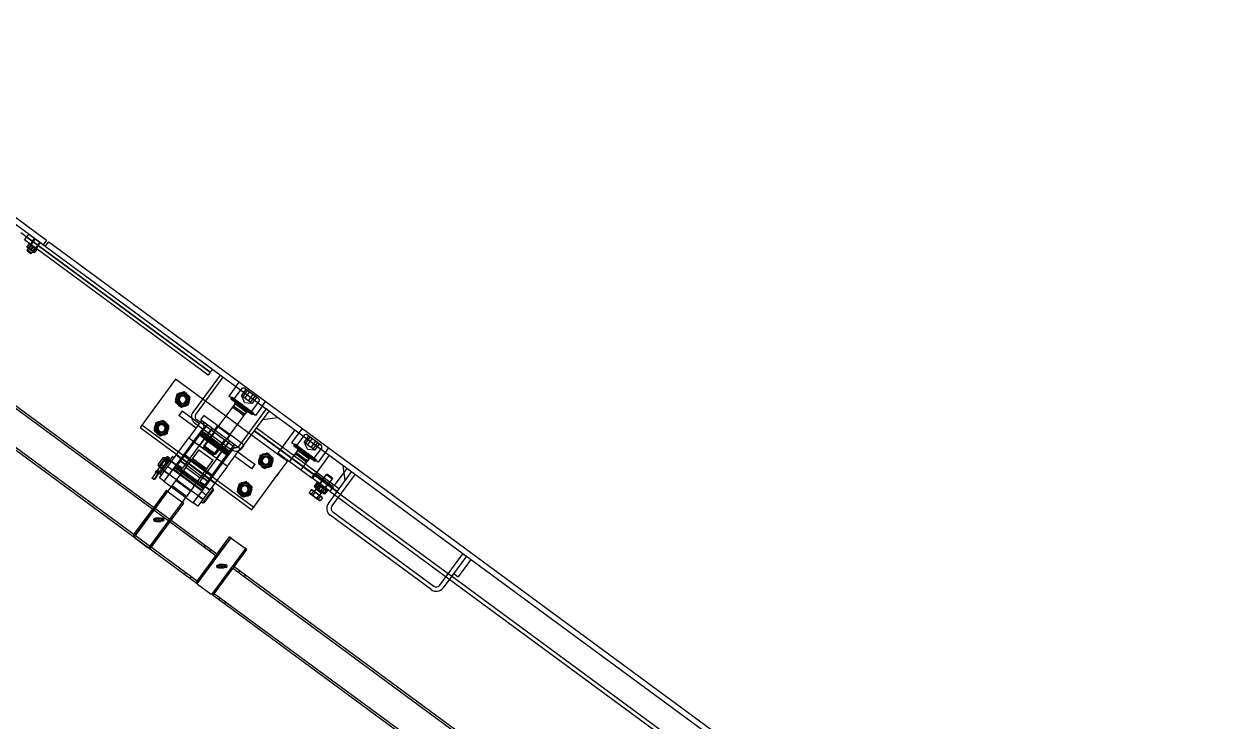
# Model space of a CAD drawing. Header units: millimetres. Extents: x 400392 to 401186, y 4543812 to 4544115.
# Drawn here: x 400765.676 to 400767.349, y 4544087.381 to 4544088.36 of the extents above; entities that cross this region are included whole.
import ezdxf

# ---------------------------------------------------------------- set-up
doc = ezdxf.new("R2010")
doc.units = ezdxf.units.MM
doc.layers.add('görünüş prota', color=4, linetype='Continuous')
doc.layers.add('kiris prota', color=6, linetype='Continuous')

# ---------------------------------------------------------------- blocks, each defined once
blk = doc.blocks.new('Z317626Zaviranipudorys')
at = {"layer": 'görünüş prota', "color": 253, "ltscale": 12.251899}
for p, q in [((463, 8945.5), (463, 8953.5)), ((471, 8948), (471, 8930)), ((473, 8950), (499, 8950)), ((476.4, 8940), (476.4, 8950)), ((479.4, 8940), (479.4, 8950)), ((483, 8940), (483, 8950)), ((489, 8940), (489, 8950)), ((492.6, 8940), (492.6, 8950)), ((495.6, 8950), (495.6, 8940)), ((501, 8948), (501, 8930)), ((509, 8945.5), (509, 8953.5)), ((463, 8945.5), (463, 8928.5)), ((486, 8934.3), (477.1, 8939.5)), ((486, 8934.3), (494.9, 8939.5)), ((509, 8945.5), (509, 8928.5)), ((463, 8928.5), (509, 8928.5)), ((504.5, 8930), (467.5, 8930)), ((467.5, 8930), (467.5, 8927)), ((504.5, 8927), (467.5, 8927)), ((476, 8924.5), (474.9, 8928.5)), ((475.5, 8930), (475.5, 8927)), ((476, 8929.9), (476, 8922)), ((476, 8924.5), (496, 8924.5)), ((476, 8924.5), (476, 8905.5)), ((476, 8918), (476, 8905.5)), ((477.6, 8921.6), (476.2, 8921.8)), ((477.6, 8918.3), (476.2, 8918.2)), ((494.9, 8921.2), (477.2, 8921.2)), ((477.2, 8918.8), (494.9, 8918.8)), ((478.1, 8921.1), (478.1, 8918.8)), ((494, 8921.1), (494, 8918.8)), ((494.4, 8921.6), (495.8, 8921.8)), ((494.4, 8918.3), (495.8, 8918.2)), ((496, 8929.9), (496, 8922)), ((496, 8924.5), (497.1, 8928.5)), ((496, 8924.5), (496, 8905.5)), ((496, 8918), (496, 8905.5)), ((496.5, 8930), (496.5, 8927)), ((504.5, 8930), (504.5, 8927)), ((388.5, 8884.5), (388.5, 8903)), ((388.5, 8903), (462.3, 8903)), ((462.3, 8903), (468.3, 8903)), ((468.3, 8903), (476, 8903)), ((476, 8905.5), (476, 8886)), ((476, 8903), (496, 8903)), ((496, 8905.5), (496, 8886)), ((496, 8903), (583.5, 8903)), ((583.5, 8903), (583.5, 8819)), ((388.3, 8878.5), (388.3, 8884.5)), ((388.5, 8878.5), (388.5, 8884.5)), ((460.2, 8886), (451, 8886)), ((451, 8884.5), (451, 8886)), ((451, 8878.5), (451, 8884.5)), ((467.4, 8886), (460.2, 8886)), ((521, 8886), (467.4, 8886)), ((475, 8885), (474, 8886)), ((497, 8885), (475, 8885)), ((475, 8878), (475, 8885)), ((476, 8886), (476, 8851.5)), ((496, 8886), (496, 8851.5)), ((497, 8885), (498, 8886)), ((497, 8878), (497, 8885)), ((521, 8878), (521, 8886)), ((388.5, 8819), (388.5, 8878.5)), ((452.5, 8873), (422.5, 8873)), ((422.5, 8865), (422.5, 8873)), ((422.5, 8865), (452.5, 8865)), ((451, 8878), (451, 8878.5)), ((451, 8878), (452.5, 8878)), ((452.5, 8878), (519.5, 8878)), ((452.5, 8848), (452.5, 8878)), ((455.5, 8878), (460.5, 8873)), ((460.5, 8848), (460.5, 8873)), ((462.5, 8878), (462.5, 8848)), ((462.5, 8866), (470.5, 8866)), ((463.5, 8866), (464.7, 8866.3)), ((463.5, 8860), (463.5, 8866)), ((463.5, 8865.1), (508.5, 8865.1)), ((464.7, 8859.6), (464.7, 8866.3)), ((464.7, 8866.3), (507.3, 8866.3)), ((470.5, 8848), (470.5, 8878)), ((471, 8848), (471, 8878)), ((501, 8866), (471, 8866)), ((477.4, 8875.6), (475, 8878)), ((494.7, 8875.6), (477.4, 8875.6)), ((477.4, 8848), (477.4, 8875.6)), ((494.7, 8875.6), (497, 8878)), ((494.7, 8848), (494.7, 8875.6)), ((501, 8878), (501, 8848)), ((501.5, 8878), (501.5, 8848)), ((501.5, 8866), (509.5, 8866)), ((507.3, 8859.6), (507.3, 8866.3)), ((508.5, 8866), (507.3, 8866.3)), ((508.5, 8860), (508.5, 8866)), ((509.5, 8848), (509.5, 8878)), ((511.5, 8873), (516.5, 8878)), ((511.5, 8873), (511.5, 8848)), ((519.5, 8878), (519.5, 8848)), ((519.5, 8878), (521, 8878)), ((549.5, 8873), (519.5, 8873)), ((519.5, 8865), (549.5, 8865)), ((549.5, 8873), (549.5, 8865)), ((452.5, 8848), (452.5, 8798)), ((519.5, 8848), (452.5, 8848)), ((460.5, 8798), (460.5, 8848)), ((462.5, 8860), (470.5, 8860)), ((462.5, 8848), (462.5, 8808)), ((464.7, 8863.4), (463.5, 8863.4)), ((463.5, 8863.3), (508.5, 8863.3)), ((508.5, 8862.7), (463.5, 8862.7)), ((463.5, 8862.6), (464.7, 8862.6)), ((463.5, 8860.8), (508.5, 8860.8)), ((463.5, 8860), (464.7, 8859.6)), ((507.3, 8863.4), (464.7, 8863.4)), ((464.7, 8862.6), (507.3, 8862.6)), ((464.7, 8859.6), (507.3, 8859.6)), ((470.5, 8808), (470.5, 8848)), ((501, 8860), (471, 8860)), ((476, 8851.5), (496, 8851.5)), ((477.5, 8850), (476, 8851.5)), ((494.5, 8850), (477.5, 8850)), ((494.5, 8850), (496, 8851.5)), ((501.5, 8860), (509.5, 8860)), ((501.5, 8848), (501.5, 8808)), ((508.5, 8863.4), (507.3, 8863.4)), ((507.3, 8862.6), (508.5, 8862.6)), ((508.5, 8860), (507.3, 8859.6)), ((509.5, 8808), (509.5, 8848)), ((511.5, 8848), (511.5, 8798)), ((519.5, 8798), (519.5, 8848)), ((473.5, 8832.8), (473.5, 8842.7)), ((498.5, 8842.7), (473.5, 8842.7)), ((473.5, 8826.8), (473.5, 8832.8)), ((498.5, 8842.7), (498.5, 8832.8)), ((498.5, 8832.8), (498.5, 8826.8)), ((583.5, 8823.5), (388.5, 8823.5)), ((452.5, 8819), (388.5, 8819)), ((460.5, 8819), (452.5, 8819)), ((460.5, 8818), (452.5, 8818)), ((462.5, 8819), (460.5, 8819)), ((460.5, 8818), (462.5, 8818)), ((470.5, 8825.5), (462.5, 8825.5)), ((470.5, 8825), (462.5, 8825)), ((509.5, 8819), (462.5, 8819)), ((462.5, 8818), (509.5, 8818)), ((470.5, 8815), (462.5, 8815)), ((470.5, 8814.5), (462.5, 8814.5)), ((501.5, 8825), (470.5, 8825)), ((501.5, 8815), (470.5, 8815)), ((498.5, 8827.7), (473.5, 8827.7)), ((473.5, 8826.8), (498.5, 8826.8)), ((473.5, 8826.8), (473.5, 8825)), ((473.5, 8825), (473.5, 8821.7)), ((473.5, 8818.2), (473.5, 8821.7)), ((473.5, 8818.2), (473.5, 8815)), ((473.5, 8815), (473.5, 8812.2)), ((498.5, 8825), (498.5, 8826.8)), ((498.5, 8821.7), (498.5, 8825)), ((498.5, 8821.7), (498.5, 8818.2)), ((498.5, 8815), (498.5, 8818.2)), ((498.5, 8812.2), (498.5, 8815)), ((509.5, 8825.5), (501.5, 8825.5)), ((509.5, 8825), (501.5, 8825)), ((509.5, 8815), (501.5, 8815)), ((509.5, 8814.5), (501.5, 8814.5)), ((511.5, 8819), (509.5, 8819)), ((509.5, 8818), (511.5, 8818)), ((519.5, 8819), (511.5, 8819)), ((519.5, 8818), (511.5, 8818)), ((583.5, 8819), (519.5, 8819)), ((448, 8808.9), (449.6, 8810.5)), ((448, 8787.1), (448, 8808.9)), ((449.6, 8810.5), (449.6, 8785.5)), ((449.6, 8810.5), (452.5, 8810.5)), ((452.5, 8806.5), (460.5, 8806.5)), ((452.5, 8806), (460.5, 8806)), ((460.5, 8798), (452.5, 8798)), ((452.5, 8798), (452.5, 8778)), ((460.5, 8806), (473.5, 8806)), ((460.5, 8778), (460.5, 8798)), ((461, 8804.3), (461.9, 8804.5)), ((461, 8804.3), (461, 8799.1)), ((461.9, 8803.6), (461, 8803.4)), ((511, 8803.5), (461, 8803.5)), ((461, 8802.9), (461.9, 8803)), ((461, 8802.9), (511, 8802.9)), ((511, 8802.6), (461, 8802.6)), ((511, 8799.9), (461, 8799.9)), ((461, 8799.1), (461.9, 8798.9)), ((461.9, 8804.5), (461.9, 8798.9)), ((510.1, 8804.5), (461.9, 8804.5)), ((510.1, 8803.6), (461.9, 8803.6)), ((461.9, 8803), (510.1, 8803)), ((510.1, 8798.9), (461.9, 8798.9)), ((470.5, 8808), (462.5, 8808)), ((473.5, 8796.2), (473.5, 8812.2)), ((498.5, 8812.2), (473.5, 8812.2)), ((498.5, 8806.2), (473.5, 8806.2)), ((473.5, 8806), (498.5, 8806)), ((498.5, 8804.2), (473.5, 8804.2)), ((498.5, 8799.2), (473.5, 8799.2)), ((498.5, 8812.2), (498.5, 8796.2)), ((498.5, 8806), (511.5, 8806)), ((509.5, 8808), (501.5, 8808)), ((510.1, 8804.5), (510.1, 8798.9)), ((511, 8804.3), (510.1, 8804.5)), ((511, 8803.4), (510.1, 8803.6)), ((510.1, 8803), (511, 8802.9)), ((511, 8799.1), (510.1, 8798.9)), ((511, 8804.3), (511, 8799.1)), ((511.5, 8806.5), (519.5, 8806.5)), ((511.5, 8806), (522.5, 8806)), ((519.5, 8798), (511.5, 8798)), ((511.5, 8798), (511.5, 8778)), ((519.5, 8813), (522.5, 8813)), ((519.5, 8806.5), (522.5, 8806.5)), ((519.5, 8778), (519.5, 8798)), ((522.5, 8813), (522.5, 8783)), ((522.5, 8806), (524.5, 8806)), ((524.5, 8806), (528.6, 8806)), ((524.5, 8803.7), (524.7, 8803)), ((524.5, 8793.2), (524.5, 8802.8)), ((524.5, 8802.5), (524.7, 8802.1)), ((524.6, 8802.6), (524.6, 8802.3)), ((524.6, 8802.3), (524.6, 8802.3)), ((524.6, 8802.3), (524.6, 8790)), ((524.7, 8803), (524.9, 8806.4)), ((524.7, 8803), (528.3, 8802.6)), ((524.9, 8807.4), (528.5, 8807)), ((525.7, 8801.4), (526.8, 8801.2)), ((526.2, 8804.3), (527.3, 8804.2)), ((526.3, 8809.1), (527.4, 8809)), ((528.3, 8802.6), (528.1, 8803.3)), ((528.5, 8806), (528.3, 8802.6)), ((528.6, 8806.2), (528.4, 8803.3)), ((528.4, 8803.3), (528.4, 8802.3)), ((528.4, 8803.3), (528.4, 8803.3)), ((528.4, 8802.3), (528.4, 8790)), ((528.5, 8793.2), (528.5, 8802.8)), ((528.6, 8806), (529.5, 8806)), ((529.5, 8790), (529.5, 8806)), ((532.5, 8804.3), (529.5, 8806)), ((532.5, 8804.3), (532.5, 8791.7)), ((448, 8787.1), (449.6, 8785.5)), ((449.6, 8785.5), (452.5, 8785.5)), ((452.5, 8790), (460.5, 8790)), ((452.5, 8789.5), (460.5, 8789.5)), ((460.5, 8790), (473.5, 8790)), ((473.5, 8790), (498.5, 8790)), ((498.5, 8789.2), (473.5, 8789.2)), ((498.5, 8790), (511.5, 8790)), ((511.5, 8790), (522.5, 8790)), ((511.5, 8789.5), (519.5, 8789.5)), ((519.5, 8789.5), (522.5, 8789.5)), ((519.5, 8783), (522.5, 8783)), ((522.5, 8790), (529.5, 8790)), ((524.6, 8783.2), (524, 8772.2)), ((524.1, 8772.5), (524.7, 8783.8)), ((524.6, 8790), (524.6, 8783.1)), ((524.6, 8783.2), (524.6, 8783.2)), ((524.7, 8783.8), (525.1, 8781.3)), ((524.7, 8783.8), (528.3, 8783.5)), ((525.1, 8781.3), (525.1, 8781.7)), ((525.1, 8781.3), (528.2, 8781)), ((525.7, 8782.2), (526.8, 8782.1)), ((527.3, 8785.1), (526.2, 8785.2)), ((526.6, 8782.8), (527.7, 8782.7)), ((528.3, 8783.5), (527.7, 8772.1)), ((528.2, 8781), (528.8, 8780.9)), ((528.8, 8780.9), (528.3, 8783.5)), ((528.4, 8790), (528.4, 8783.9)), ((528.4, 8784.1), (528.4, 8784)), ((528.4, 8784), (528.8, 8781.7)), ((528.8, 8781.4), (528.8, 8780.9)), ((532.5, 8791.7), (529.5, 8790)), ((452.5, 8778), (460.5, 8778)), ((473.5, 8778), (460.5, 8778)), ((473.5, 8779.7), (498.5, 8779.7)), ((498.5, 8778), (473.5, 8778)), ((511.5, 8778), (498.5, 8778)), ((511.5, 8778), (519.5, 8778)), ((524, 8772.2), (524.1, 8772.5)), ((524.1, 8772.5), (527.7, 8772.1)), ((525.1, 8771.4), (526.2, 8771.3)), ((527.7, 8772.1), (527.7, 8771.9))]:
    blk.add_line(p, q, dxfattribs=at)
at = {"layer": 'görünüş prota', "color": 253}
for p, q in [((473.5, 8796.2), (473.5, 8769.7)), ((498.5, 8769.7), (498.5, 8796.2)), ((471, 8769.7), (474, 8769.7)), ((471, 8689.7), (471, 8769.7)), ((498, 8769.7), (474, 8769.7)), ((498, 8769.7), (501, 8769.7)), ((501, 8739.7), (501, 8769.7)), ((482.8, 8733.1), (482, 8732)), ((485.1, 8733.4), (489.8, 8729.6)), ((501, 8739.7), (501, 8736.7)), ((501, 8692.7), (501, 8736.7)), ((486.9, 8726), (482.2, 8729.7)), ((490, 8727.4), (489.2, 8726.3)), ((471, 8689.7), (474, 8689.7)), ((498, 8689.7), (474, 8689.7)), ((498, 8689.7), (501, 8689.7)), ((501, 8692.7), (501, 8689.7))]:
    blk.add_line(p, q, dxfattribs=at)
at = {"layer": 'görünüş prota', "color": 253, "ltscale": 11.728313}
for p, q in [((473, 8689.7), (473, 8769.7)), ((473.5, 8769.7), (473.5, 8689.7)), ((498.5, 8689.7), (498.5, 8769.7)), ((499, 8689.7), (499, 8769.7))]:
    blk.add_line(p, q, dxfattribs=at)
at = {"layer": 'görünüş prota', "color": 253, "ltscale": 0.238853}
for p, q in [((480.4, 8735), (479.6, 8733.9)), ((491.2, 8726.4), (490.4, 8725.4))]:
    blk.add_line(p, q, dxfattribs=at)
at = {"layer": 'görünüş prota', "color": 253, "ltscale": 1.53427}
for p, q in [((479.7, 8731.7), (482.2, 8729.7)), ((485.1, 8733.4), (482.6, 8735.3))]:
    blk.add_line(p, q, dxfattribs=at)
at = {"layer": 'görünüş prota', "color": 253, "ltscale": 0.796409}
for p, q in [((483, 8735), (480.1, 8731.4)), ((485.6, 8732.9), (482.8, 8729.3)), ((487.4, 8731.5), (484.6, 8727.9)), ((489.2, 8730.1), (486.4, 8726.5)), ((490.7, 8728.9), (487.8, 8725.3))]:
    blk.add_line(p, q, dxfattribs=at)
at = {"layer": 'görünüş prota', "color": 253, "ltscale": 0.792562}
for p, q in [((486.9, 8726), (488.2, 8725)), ((491.1, 8728.6), (489.8, 8729.6))]:
    blk.add_line(p, q, dxfattribs=at)
at = {"layer": 'görünüş prota', "color": 253, "ltscale": 12.251899}
for centre, radius in [((413.5, 8886), 8.6), ((413.5, 8886), 8.5), ((413.5, 8886), 8.3), ((413.5, 8886), 6.5), ((413.5, 8886), 6), ((413.5, 8886), 6), ((413.5, 8886), 5.53), ((413.5, 8886), 5.05), ((413.5, 8886), 4.93), ((558.5, 8886), 8.6), ((558.5, 8886), 8.5), ((558.5, 8886), 8.3), ((558.5, 8886), 6.5), ((558.5, 8886), 6), ((558.5, 8886), 6), ((558.5, 8886), 5.53), ((558.5, 8886), 5.05), ((558.5, 8886), 4.93), ((413.5, 8836), 8.6), ((413.5, 8836), 8.5), ((413.5, 8836), 8.3), ((413.5, 8836), 6.5), ((413.5, 8836), 6), ((413.5, 8836), 6), ((413.5, 8836), 5.53), ((413.5, 8836), 5.05), ((413.5, 8836), 4.93), ((558.5, 8836), 8.6), ((558.5, 8836), 8.5), ((558.5, 8836), 8.3), ((558.5, 8836), 6.5), ((558.5, 8836), 6), ((558.5, 8836), 6), ((558.5, 8836), 5.53), ((558.5, 8836), 5.05), ((558.5, 8836), 4.93)]:
    blk.add_circle(centre, radius, dxfattribs=at)
for centre, radius, start, end in [((473, 8948), 2, 90, 180), ((499, 8948), 2, 0, 90), ((475.9, 8929.9), 0.1, 0, 90), ((476.2, 8922), 0.2, 180, 265), ((477.2, 8920), 1.2, 90, 270), ((476.2, 8918), 0.2, 95, 180), ((477.2, 8920), 1.2, 270, 90), ((477.6, 8921.1), 0.5, 0, 85), ((477.6, 8918.8), 0.5, 275, 0), ((494.9, 8920), 1.2, 90, 270), ((494.5, 8921.1), 0.5, 95, 180), ((494.5, 8918.8), 0.5, 180, 265), ((494.9, 8920), 1.2, 270, 90), ((495.8, 8922), 0.2, 275, 0), ((495.8, 8918), 0.2, 0, 85), ((496.1, 8929.9), 0.1, 90, 180), ((413.5, 8886), 9.5, 155.3966, 189.0847), ((413.5, 8886), 9.5, 189.0847, 215.3966), ((413.5, 8886), 9, 114.6739, 174.6739), ((413.5, 8886), 9, 174.6739, 234.6739), ((413.5, 8886), 9.5, 95.3966, 155.3966), ((413.5, 8886), 9, 54.6739, 114.6739), ((413.5, 8886), 9.5, 35.3966, 95.3966), ((413.5, 8886), 9, 294.6739, 354.6739), ((413.5, 8886), 9, 354.6739, 54.6739), ((413.5, 8886), 9.5, 307.8636, 335.3966), ((413.5, 8886), 9.5, 350.9153, 35.3966), ((413.5, 8886), 9.5, 335.3966, 350.9153), ((558.5, 8886), 9.5, 155.3966, 215.3966), ((558.5, 8886), 9, 114.6739, 174.6739), ((558.5, 8886), 9, 174.6739, 234.6739), ((558.5, 8886), 9.5, 95.3966, 155.3966), ((558.5, 8886), 9, 54.6739, 114.6739), ((558.5, 8886), 9.5, 35.3966, 95.3966), ((558.5, 8886), 9.5, 275.3966, 335.3966), ((558.5, 8886), 9, 294.6739, 354.6739), ((558.5, 8886), 9, 354.6739, 54.6739), ((558.5, 8886), 9.5, 335.3966, 35.3966), ((413.5, 8886), 9.5, 215.3966, 232.1364), ((413.5, 8886), 9.5, 232.1364, 275.3966), ((413.5, 8886), 9, 234.6739, 294.6739), ((413.5, 8886), 9.5, 275.3966, 307.8636), ((558.5, 8886), 9.5, 215.3966, 275.3966), ((558.5, 8886), 9, 234.6739, 294.6739), ((413.5, 8836), 9.5, 155.3966, 215.3966), ((413.5, 8836), 9, 114.6739, 174.6739), ((413.5, 8836), 9, 174.6739, 234.6739), ((413.5, 8836), 9.5, 95.3966, 155.3966), ((413.5, 8836), 9.5, 215.3966, 275.3966), ((413.5, 8836), 9, 54.6739, 114.6739), ((413.5, 8836), 9.5, 35.3966, 95.3966), ((413.5, 8836), 9.5, 275.3966, 335.3966), ((413.5, 8836), 9, 294.6739, 354.6739), ((413.5, 8836), 9, 354.6739, 54.6739), ((413.5, 8836), 9.5, 335.3966, 35.3966), ((558.5, 8836), 9.5, 155.3966, 215.3966), ((558.5, 8836), 9, 114.6739, 174.6739), ((558.5, 8836), 9, 174.6739, 234.6739), ((558.5, 8836), 9.5, 95.3966, 155.3966), ((558.5, 8836), 9.5, 215.3966, 275.3966), ((558.5, 8836), 9, 54.6739, 114.6739), ((558.5, 8836), 9.5, 35.3966, 95.3966), ((558.5, 8836), 9.5, 275.3966, 335.3966), ((558.5, 8836), 9, 294.6739, 354.6739), ((558.5, 8836), 9, 354.6739, 54.6739), ((558.5, 8836), 9.5, 335.3966, 35.3966), ((413.5, 8836), 9, 234.6739, 294.6739), ((558.5, 8836), 9, 234.6739, 294.6739)]:
    blk.add_arc(centre, radius, start, end, dxfattribs=at)
at = {"layer": 'görünüş prota', "color": 253}
for centre, radius, start, end in [((483.2, 8731), 1.61, 141.7178, 231.7178), ((484.1, 8732.1), 1.61, 51.7178, 141.7178), ((486, 8729.7), 2.5, 28.6439, 74.7917), ((486, 8729.7), 2.5, 208.6439, 254.7917), ((487.9, 8727.3), 1.61, 231.7178, 321.7178), ((488.8, 8728.4), 1.61, 321.7178, 51.7178)]:
    blk.add_arc(centre, radius, start, end, dxfattribs=at)
at = {"layer": 'görünüş prota', "color": 253, "ltscale": 0.444798}
for centre, start, end in [((485, 8729.6), 141.7178, 231.7178), ((485.9, 8730.7), 51.7178, 141.7178), ((487, 8729.8), 321.7178, 51.7178), ((486.1, 8728.7), 231.7178, 321.7178)]:
    blk.add_arc(centre, 1.61, start, end, dxfattribs=at)
at = {"layer": 'görünüş prota', "color": 253, "ltscale": 1.01119}
for start, end in [(74.7917, 208.6439), (254.7917, 28.6439)]:
    blk.add_arc((486, 8729.7), 2.5, start, end, dxfattribs=at)
at = {"layer": 'görünüş prota', "color": 253, "ltscale": 12.251899}
for centre, major_axis, ratio, start_param, end_param in [((524.7, 8805.5), (0.19, 1.84), 0.075673, 5.202159, 9.233252), ((525.9, 8802.6), (1.27, 0.27), 0.950989, 2.815055, 3.3411), ((526, 8803.5), (1.29, -0.04), 0.64865, 1.465644, 3.036441), ((525.9, 8802.6), (1.27, 0.27), 0.950989, 3.3411, 4.385851), ((527, 8802.5), (-1.27, -0.27), 0.950989, 1.244258, 2.815055), ((527.1, 8803.4), (-1.29, 0.04), 0.64865, 3.119714, 4.607237), ((528.3, 8805.1), (-0.19, -1.84), 0.075673, 2.060566, 6.091659), ((527.1, 8803.4), (-1.29, 0.04), 0.64865, 3.036441, 3.119714), ((525.9, 8783.1), (1.29, -0.03), 0.692133, 3.033166, 3.160197), ((525.9, 8783.1), (1.29, -0.03), 0.692133, 3.160197, 4.603962), ((526, 8784), (1.29, 0.11), 0.910572, 1.368875, 2.939672), ((526.4, 8781.6), (-1.28, -0.21), 0.960899, 4.435578, 6.006374), ((527, 8783), (-1.29, 0.03), 0.692133, 1.46237, 3.033166), ((527.1, 8783.9), (-1.29, -0.11), 0.910572, 3.066702, 4.510468), ((527.5, 8781.5), (1.28, 0.21), 0.960899, 0, 1.293985), ((527.1, 8783.9), (-1.29, -0.11), 0.910572, 2.939672, 3.066702), ((527.5, 8781.5), (1.28, 0.21), 0.960899, 6.006374, 6.283185), ((525.3, 8772.1), (-1.29, 0.07), 0.536951, 0, 1.480974), ((525.3, 8772.1), (-1.29, 0.07), 0.536951, 6.193363, 6.283185), ((526.4, 8772), (1.29, -0.07), 0.536951, 4.622567, 6.193363)]:
    blk.add_ellipse(centre, major_axis=major_axis, ratio=ratio, start_param=start_param, end_param=end_param, dxfattribs=at)
at = {"layer": 'görünüş prota', "color": 253, "ltscale": 0.437804}
for centre, major_axis, start_param, end_param in [((480.7, 8733), (-1, -1.26), 4.712389, 6.283185), ((481.6, 8734.1), (1, 1.26), 0, 1.570796), ((489.2, 8726.3), (-1, -1.26), 0, 1.570796), ((490.1, 8727.4), (1, 1.26), 4.712389, 6.283185)]:
    blk.add_ellipse(centre, major_axis=major_axis, ratio=0.933813, start_param=start_param, end_param=end_param, dxfattribs=at)
at = {"layer": 'görünüş prota', "color": 253, "ltscale": 12.251899}
for points, weights in [([(476.4, 8940), (477.9, 8938.6), (479.4, 8940)], [1, 1.15470053838, 1]), ([(483, 8940), (479.7, 8938.6), (476.4, 8940)], [1, 1.15470053838, 1]), ([(479.4, 8940), (484.2, 8938.6), (489, 8940)], [1, 1.15470053838, 1]), ([(492.6, 8940), (487.8, 8938.6), (483, 8940)], [1, 1.15470053838, 1]), ([(489, 8940), (492.3, 8938.6), (495.6, 8940)], [1, 1.15470053838, 1]), ([(495.6, 8940), (494.1, 8938.6), (492.6, 8940)], [1, 1.15470053838, 1]), ([(402.6, 8885), (403.8, 8887.6), (404.9, 8889.9)], [1, 1.0379548493, 1]), ([(402.9, 8884.5), (402.8, 8884.7), (402.6, 8885)], [1.0065692446, 1.00363222013, 1]), ([(405.8, 8880.5), (404.4, 8882.4), (402.9, 8884.5)], [1, 1.03432262918, 1.0065692446]), ([(404.1, 8881.6), (404.5, 8886.8), (405, 8892)], [1, 1.15470053838, 1]), ([(412.5, 8875.6), (408.3, 8878.6), (404.1, 8881.6)], [1, 1.15470053838, 1]), ([(404.9, 8889.9), (405.9, 8892.3), (407.1, 8894.9)], [1, 1.0379548493, 1]), ([(405, 8892), (409.7, 8894.2), (414.5, 8896.3)], [1, 1.15470053838, 1]), ([(407.1, 8894.9), (410.1, 8895.2), (412.6, 8895.4)], [1, 1.0379548493, 1]), ([(412.6, 8895.4), (415.1, 8895.7), (418.1, 8896)], [1, 1.0379548493, 1]), ([(414.5, 8896.3), (418.7, 8893.3), (422.9, 8890.3)], [1, 1.15470053838, 1]), ([(418.1, 8896), (419.8, 8893.6), (421.2, 8891.5)], [1, 1.0379548493, 1]), ([(422.1, 8882), (421.4, 8880.3), (420.5, 8878.5)], [1, 1.02765869837, 1.01500615274]), ([(421.2, 8891.5), (422.7, 8889.4), (424.4, 8887)], [1, 1.0379548493, 1]), ([(422.9, 8890.3), (422.5, 8885.2), (422, 8880)], [1, 1.15470053838, 1]), ([(423.3, 8884.5), (422.7, 8883.2), (422.1, 8882)], [1.01896856144, 1.01938754767, 1]), ([(424.4, 8887), (423.8, 8885.7), (423.3, 8884.5)], [1, 1.01856730163, 1.01896856144]), ([(547.6, 8885), (548.8, 8887.6), (549.9, 8889.9)], [1, 1.0379548493, 1]), ([(550.8, 8880.5), (549.3, 8882.6), (547.6, 8885)], [1, 1.0379548493, 1]), ([(549.1, 8881.6), (549.5, 8886.8), (550, 8892)], [1, 1.15470053838, 1]), ([(557.5, 8875.6), (553.3, 8878.6), (549.1, 8881.6)], [1, 1.15470053838, 1]), ([(549.9, 8889.9), (550.9, 8892.3), (552.1, 8894.9)], [1, 1.0379548493, 1]), ([(550, 8892), (554.7, 8894.2), (559.5, 8896.3)], [1, 1.15470053838, 1]), ([(552.1, 8894.9), (555.1, 8895.2), (557.6, 8895.4)], [1, 1.0379548493, 1]), ([(557.6, 8895.4), (560.1, 8895.7), (563.1, 8896)], [1, 1.0379548493, 1]), ([(559.5, 8896.3), (563.7, 8893.3), (567.9, 8890.3)], [1, 1.15470053838, 1]), ([(563.1, 8896), (564.8, 8893.6), (566.2, 8891.5)], [1, 1.0379548493, 1]), ([(567.1, 8882), (566.1, 8879.7), (564.9, 8877)], [1, 1.0379548493, 1]), ([(566.2, 8891.5), (567.7, 8889.4), (569.4, 8887)], [1, 1.0379548493, 1]), ([(567.9, 8890.3), (567.5, 8885.2), (567, 8880)], [1, 1.15470053838, 1]), ([(569.4, 8887), (568.2, 8884.3), (567.1, 8882)], [1, 1.0379548493, 1]), ([(407.2, 8878.5), (406.5, 8879.5), (405.8, 8880.5)], [1.01888039489, 1.0176204519, 1]), ([(408.9, 8876), (408, 8877.3), (407.2, 8878.5)], [1, 1.02033439741, 1.01888039489]), ([(414.4, 8876.5), (411.9, 8876.3), (408.9, 8876)], [1, 1.0379548493, 1]), ([(422, 8880), (417.3, 8877.8), (412.5, 8875.6)], [1, 1.15470053838, 1]), ([(419.9, 8877), (416.9, 8876.8), (414.4, 8876.5)], [1, 1.0379548493, 1]), ([(420.5, 8878.5), (420.2, 8877.8), (419.9, 8877)], [1.01500615274, 1.01029615093, 1]), ([(553.9, 8876), (552.2, 8878.4), (550.8, 8880.5)], [1, 1.0379548493, 1]), ([(559.4, 8876.5), (556.9, 8876.3), (553.9, 8876)], [1, 1.0379548493, 1]), ([(567, 8880), (562.3, 8877.8), (557.5, 8875.6)], [1, 1.15470053838, 1]), ([(564.9, 8877), (561.9, 8876.8), (559.4, 8876.5)], [1, 1.0379548493, 1]), ([(402.6, 8835), (403.8, 8837.6), (404.9, 8839.9)], [1, 1.0379548493, 1]), ([(405.8, 8830.5), (404.3, 8832.6), (402.6, 8835)], [1, 1.0379548493, 1]), ([(404.1, 8831.6), (404.5, 8836.8), (405, 8842)], [1, 1.15470053838, 1]), ([(412.5, 8825.6), (408.3, 8828.6), (404.1, 8831.6)], [1, 1.15470053838, 1]), ([(404.9, 8839.9), (405.9, 8842.3), (407.1, 8844.9)], [1, 1.0379548493, 1]), ([(405, 8842), (409.7, 8844.2), (414.5, 8846.3)], [1, 1.15470053838, 1]), ([(408.9, 8826), (407.2, 8828.4), (405.8, 8830.5)], [1, 1.0379548493, 1]), ([(407.1, 8844.9), (410.1, 8845.2), (412.6, 8845.4)], [1, 1.0379548493, 1]), ([(412.6, 8845.4), (415.1, 8845.7), (418.1, 8846)], [1, 1.0379548493, 1]), ([(414.5, 8846.3), (418.7, 8843.3), (422.9, 8840.3)], [1, 1.15470053838, 1]), ([(418.1, 8846), (419.8, 8843.6), (421.2, 8841.5)], [1, 1.0379548493, 1]), ([(422.1, 8832), (421.1, 8829.7), (419.9, 8827)], [1, 1.0379548493, 1]), ([(421.2, 8841.5), (422.7, 8839.4), (424.4, 8837)], [1, 1.0379548493, 1]), ([(422.9, 8840.3), (422.5, 8835.2), (422, 8830)], [1, 1.15470053838, 1]), ([(424.4, 8837), (423.2, 8834.3), (422.1, 8832)], [1, 1.0379548493, 1]), ([(547.6, 8835), (548.8, 8837.6), (549.9, 8839.9)], [1, 1.0379548493, 1]), ([(550.8, 8830.5), (549.3, 8832.6), (547.6, 8835)], [1, 1.0379548493, 1]), ([(549.1, 8831.6), (549.5, 8836.8), (550, 8842)], [1, 1.15470053838, 1]), ([(557.5, 8825.6), (553.3, 8828.6), (549.1, 8831.6)], [1, 1.15470053838, 1]), ([(549.9, 8839.9), (550.9, 8842.3), (552.1, 8844.9)], [1, 1.0379548493, 1]), ([(550, 8842), (554.7, 8844.2), (559.5, 8846.3)], [1, 1.15470053838, 1]), ([(553.9, 8826), (552.2, 8828.4), (550.8, 8830.5)], [1, 1.0379548493, 1]), ([(552.1, 8844.9), (555.1, 8845.2), (557.6, 8845.4)], [1, 1.0379548493, 1]), ([(557.6, 8845.4), (560.1, 8845.7), (563.1, 8846)], [1, 1.0379548493, 1]), ([(559.5, 8846.3), (563.7, 8843.3), (567.9, 8840.3)], [1, 1.15470053838, 1]), ([(563.1, 8846), (564.8, 8843.6), (566.2, 8841.5)], [1, 1.0379548493, 1]), ([(567.1, 8832), (566.1, 8829.7), (564.9, 8827)], [1, 1.0379548493, 1]), ([(566.2, 8841.5), (567.7, 8839.4), (569.4, 8837)], [1, 1.0379548493, 1]), ([(567.9, 8840.3), (567.5, 8835.2), (567, 8830)], [1, 1.15470053838, 1]), ([(569.4, 8837), (568.2, 8834.3), (567.1, 8832)], [1, 1.0379548493, 1]), ([(414.4, 8826.5), (411.9, 8826.3), (408.9, 8826)], [1, 1.0379548493, 1]), ([(422, 8830), (417.3, 8827.8), (412.5, 8825.6)], [1, 1.15470053838, 1]), ([(419.9, 8827), (416.9, 8826.8), (414.4, 8826.5)], [1, 1.0379548493, 1]), ([(559.4, 8826.5), (556.9, 8826.3), (553.9, 8826)], [1, 1.0379548493, 1]), ([(567, 8830), (562.3, 8827.8), (557.5, 8825.6)], [1, 1.15470053838, 1]), ([(564.9, 8827), (561.9, 8826.8), (559.4, 8826.5)], [1, 1.0379548493, 1])]:
    blk.add_rational_spline(points, weights, degree=2, dxfattribs=at)
for points, knots in [([(526.3, 8809.1), (526.2, 8809.1), (526, 8809.1), (525.8, 8809), (525.7, 8809), (525.5, 8808.9), (525.4, 8808.8), (525.2, 8808.6), (525.2, 8808.6), (525.1, 8808.4), (525, 8808.4), (525, 8808.2), (524.9, 8808.2), (524.9, 8807.9), (524.8, 8807.8), (524.7, 8807.4), (524.7, 8807.1), (524.6, 8806.5), (524.6, 8806.2), (524.5, 8805.6), (524.5, 8805.4), (524.4, 8804.8), (524.4, 8804.6), (524.4, 8804.1), (524.4, 8803.8), (524.3, 8803.4), (524.3, 8803.2), (524.4, 8802.9), (524.4, 8802.8), (524.4, 8802.7), (524.4, 8802.6), (524.5, 8802.5)], [5.348665, 5.348665, 5.348665, 5.348665, 5.373112, 5.373112, 5.400029, 5.400029, 5.434902, 5.434902, 5.484084, 5.484084, 5.549748, 5.549748, 5.650253, 5.650253, 5.944677, 5.944677, 6.422234, 6.422234, 6.765917, 6.765917, 7.099664, 7.099664, 7.433718, 7.433718, 7.778402, 7.778402, 8.180254, 8.180254, 8.269714, 8.269714, 8.359175, 8.359175, 8.359175, 8.359175]), ([(524.6, 8802.3), (524.5, 8802.5), (524.5, 8802.6), (524.5, 8803), (524.6, 8803.2), (524.8, 8803.5), (524.9, 8803.7), (525.3, 8803.9), (525.5, 8804.1), (526, 8804.2), (526.3, 8804.2), (526.8, 8804.2), (527, 8804.2), (527.5, 8804.1), (527.7, 8803.9), (528.1, 8803.7), (528.2, 8803.5), (528.4, 8803.3), (528.4, 8803.3), (528.4, 8803.2)], [0.2521227, 0.2521227, 0.2521227, 0.2521227, 0.3027374, 0.3027374, 0.3784165, 0.3784165, 0.4540955, 0.4540955, 0.5297852, 0.5297852, 0.6054748, 0.6054748, 0.6811645, 0.6811645, 0.7568541, 0.7568541, 0.8325332, 0.8325332, 0.8519135, 0.8519135, 0.8519135, 0.8519135]), ([(525.5, 8801.3), (525.3, 8801.4), (525.2, 8801.5), (524.9, 8801.7), (524.8, 8801.9), (524.6, 8802.2), (524.6, 8802.2), (524.6, 8802.3)], [0.1059945, 0.1059945, 0.1059945, 0.1059945, 0.1513793, 0.1513793, 0.2270584, 0.2270584, 0.2449421, 0.2449421, 0.2449421, 0.2449421]), ([(526.5, 8801), (526.3, 8801), (526, 8801.1), (525.6, 8801.2), (525.5, 8801.2), (525.5, 8801.3)], [0, 0, 0, 0, 0.0756896, 0.0756896, 0.1059945, 0.1059945, 0.1059945, 0.1059945]), ([(528.2, 8801.9), (528.1, 8801.8), (528, 8801.7), (527.7, 8801.4), (527.5, 8801.3), (527.2, 8801.1), (527.2, 8801.1), (527.1, 8801.1)], [1.0141903, 1.0141903, 1.0141903, 1.0141903, 1.0595704, 1.0595704, 1.13526, 1.13526, 1.1531479, 1.1531479, 1.1531479, 1.1531479]), ([(527.4, 8809), (527.6, 8808.9), (527.7, 8808.9), (528, 8808.8), (528.1, 8808.7), (528.2, 8808.6), (528.3, 8808.5), (528.4, 8808.3), (528.5, 8808.2), (528.5, 8808.1), (528.6, 8808), (528.6, 8807.9), (528.6, 8807.8), (528.6, 8807.6), (528.6, 8807.5), (528.7, 8807.2), (528.7, 8807.1), (528.6, 8806.8), (528.6, 8806.7), (528.6, 8806.4), (528.6, 8806.3), (528.6, 8806.2)], [0.93452, 0.93452, 0.93452, 0.93452, 0.958967, 0.958967, 0.985884, 0.985884, 1.020757, 1.020757, 1.069939, 1.069939, 1.135603, 1.135603, 1.236108, 1.236108, 1.464402, 1.464402, 1.692696, 1.692696, 1.92099, 1.92099, 2.07599, 2.07599, 2.07599, 2.07599]), ([(528.4, 8803.2), (528.5, 8803.1), (528.5, 8802.9), (528.5, 8802.6), (528.5, 8802.3), (528.3, 8802), (528.3, 8802), (528.2, 8801.9)], [0.8519135, 0.8519135, 0.8519135, 0.8519135, 0.9082123, 0.9082123, 0.9838913, 0.9838913, 1.0141903, 1.0141903, 1.0141903, 1.0141903]), ([(526.5, 8791.8), (526.8, 8791.8), (527, 8791.8), (527.5, 8791.9), (527.7, 8792), (528.1, 8792.3), (528.2, 8792.4), (528.5, 8792.8), (528.5, 8793), (528.5, 8793.4), (528.5, 8793.6), (528.2, 8794.1), (528.1, 8794.3), (527.7, 8794.6), (527.5, 8794.7), (527, 8794.9), (526.8, 8795), (526.3, 8795), (526, 8794.9), (525.5, 8794.7), (525.3, 8794.6), (524.9, 8794.3), (524.8, 8794.1), (524.6, 8793.6), (524.5, 8793.4), (524.5, 8793), (524.6, 8792.8), (524.8, 8792.4), (524.9, 8792.3), (525.3, 8792), (525.5, 8791.9), (526, 8791.8), (526.3, 8791.8), (526.5, 8791.8)], [0, 0, 0, 0, 0.07569, 0.07569, 0.151379, 0.151379, 0.227058, 0.227058, 0.302737, 0.302737, 0.378416, 0.378416, 0.454096, 0.454096, 0.529785, 0.529785, 0.605475, 0.605475, 0.681164, 0.681164, 0.756854, 0.756854, 0.832533, 0.832533, 0.908212, 0.908212, 0.983891, 0.983891, 1.05957, 1.05957, 1.13526, 1.13526, 1.21095, 1.21095, 1.21095, 1.21095])]:
    blk.add_open_spline(points, degree=3, knots=knots, dxfattribs=at)
for points in [[(524.6, 8802.3), (524.6, 8802.3), (524.6, 8802.3), (524.6, 8802.3)], [(527.1, 8801.1), (526.9, 8801), (526.7, 8801), (526.5, 8801)]]:
    blk.add_open_spline(points, degree=3, dxfattribs=at)
blk = doc.blocks.new('A$C750F51A7')
at = {"layer": 'görünüş prota', "color": 253, "lineweight": -2}
for p, q in [((-220.98, -61.17), (-73.33, -61.17)), ((-73.33, -61.17), (-73.33, -61.97)), ((-72.96, -61.97), (-72.96, -61.17)), ((-72.96, -61.17), (130.39, -61.17)), ((-28.76, -61.17), (-28.76, -61.97)), ((-27.96, -61.72), (-27.96, -63.52)), ((-25.16, -61.52), (-27.76, -61.52)), ((-27.42, -61.52), (-27.42, -62.52)), ((-27.12, -62.52), (-27.12, -61.52)), ((-26.76, -62.52), (-26.76, -61.52)), ((-26.16, -62.52), (-26.16, -61.52)), ((-25.8, -62.52), (-25.8, -61.52)), ((-25.5, -62.52), (-25.5, -61.52)), ((-24.96, -61.72), (-24.96, -63.52)), ((-24.16, -61.17), (-24.16, -61.97)), ((-73.33, -61.97), (-220.98, -61.97)), ((-75.83, -62.47), (-76.83, -62.47)), ((-75.83, -62.47), (-75.83, -61.97)), ((-75.83, -61.97), (-43.83, -61.97)), ((-43.83, -62.47), (-75.83, -62.47)), ((-75.83, -62.47), (-43.83, -62.47)), ((-75.83, -62.97), (-75.83, -62.47)), ((-43.83, -62.97), (-75.83, -62.97)), ((-75.01, -63.07), (-75.01, -63.51)), ((-74.9, -62.97), (-74.99, -63.02)), ((-74.95, -63.07), (-74.95, -63.51)), ((-74.83, -62.47), (-74.83, -61.97)), ((-74.83, -62.47), (-74.83, -62.97)), ((-74.73, -61.97), (-74.73, -63.62)), ((-74.67, -63), (-74.73, -62.97)), ((-74, -63), (-74.67, -63)), ((-74.67, -63), (-74.67, -63.58)), ((-74.39, -63.07), (-74.39, -63.51)), ((-74.28, -63.07), (-74.28, -63.51)), ((-74, -63), (-73.93, -62.97)), ((-74, -63), (-74, -63.58)), ((-73.93, -61.97), (-73.93, -63.62)), ((-73.83, -62.47), (-73.83, -61.97)), ((-73.83, -62.47), (-73.83, -62.97)), ((-73.77, -62.97), (-73.68, -63.02)), ((-73.71, -63.07), (-73.71, -63.51)), ((-73.66, -63.07), (-73.66, -63.51)), ((130.39, -61.97), (-72.96, -61.97)), ((-43.83, -61.97), (-43.83, -62.47)), ((-43.83, -62.47), (-43.83, -62.97)), ((-42.46, -61.97), (-42.46, -68.47)), ((-41.96, -68.47), (-41.96, -61.97)), ((-33.96, -61.97), (-34.46, -61.97)), ((-34.46, -61.97), (-34.46, -68.47)), ((-33.96, -68.47), (-33.96, -61.97)), ((-33.96, -63.47), (-32.46, -61.97)), ((-29.46, -61.97), (-29.46, -65.37)), ((-28.76, -61.97), (-28.76, -63.67)), ((-28.31, -63.52), (-24.61, -63.52)), ((-28.31, -63.52), (-28.31, -63.82)), ((-27.51, -63.52), (-27.51, -63.82)), ((-27.46, -63.53), (-27.46, -64.32)), ((-26.46, -63.08), (-27.35, -62.57)), ((-26.46, -63.08), (-25.57, -62.57)), ((-25.46, -63.53), (-25.46, -64.32)), ((-25.41, -63.52), (-25.41, -63.82)), ((-24.61, -63.52), (-24.61, -63.82)), ((-24.16, -61.97), (-24.16, -63.67)), ((-23.46, -61.97), (-23.46, -65.97)), ((-19.56, -63.47), (-21.06, -61.97)), ((-20.36, -62.67), (-20.36, -61.97)), ((-20.36, -64.97), (-20.36, -62.67)), ((-19.56, -67.47), (-19.56, -61.97)), ((-19.56, -61.97), (-18.96, -61.97)), ((-18.96, -61.97), (-18.96, -67.47)), ((-0.16, -67.47), (-0.16, -61.97)), ((-0.16, -61.97), (0.44, -61.97)), ((0.44, -61.97), (0.44, -67.47)), ((1.24, -61.97), (1.24, -64.97)), ((-74.9, -63.62), (-74.99, -63.57)), ((-73.77, -63.62), (-74.9, -63.62)), ((-74.67, -63.58), (-74.73, -63.62)), ((-74.73, -63.62), (-74.73, -63.89)), ((-73.93, -63.89), (-74.73, -63.89)), ((-74.66, -63.97), (-74.73, -63.89)), ((-74.67, -63.58), (-74, -63.58)), ((-74.66, -63.97), (-74.01, -63.97)), ((-74.01, -63.97), (-73.93, -63.89)), ((-74, -63.58), (-73.93, -63.62)), ((-73.93, -63.62), (-73.93, -63.89)), ((-73.77, -63.62), (-73.68, -63.57)), ((-19.56, -64.97), (-33.96, -64.97)), ((-24.16, -63.67), (-28.76, -63.67)), ((-28.31, -63.82), (-24.61, -63.82)), ((-27.46, -64.07), (-27.57, -63.67)), ((-25.46, -64.07), (-27.46, -64.07)), ((-27.46, -64.07), (-27.46, -65.97)), ((-27.46, -64.71), (-27.46, -65.97)), ((-27.3, -64.35), (-27.44, -64.34)), ((-27.3, -64.68), (-27.44, -64.69)), ((-27.34, -64.4), (-25.57, -64.4)), ((-25.57, -64.64), (-27.34, -64.64)), ((-27.25, -64.4), (-27.25, -64.63)), ((-25.66, -64.4), (-25.66, -64.63)), ((-25.62, -64.35), (-25.48, -64.34)), ((-25.62, -64.68), (-25.48, -64.69)), ((-25.46, -64.07), (-25.35, -63.67)), ((-25.46, -64.07), (-25.46, -65.97)), ((-25.46, -64.71), (-25.46, -65.97)), ((-23.56, -65.37), (-23.56, -65.17)), ((-23.56, -65.17), (-20.36, -65.17)), ((-23.46, -65.17), (-23.46, -65.97)), ((-22.07, -64.27), (-22.16, -64.36)), ((-22.16, -64.36), (-21.16, -64.36)), ((-22.16, -66.77), (-22.16, -64.36)), ((-22.08, -65.97), (-22.08, -65.17)), ((-21.25, -64.27), (-22.07, -64.27)), ((-21.25, -64.27), (-21.16, -64.36)), ((-21.24, -65.97), (-21.24, -65.17)), ((-21.16, -66.77), (-21.16, -64.36)), ((-20.36, -65.37), (-20.36, -65.17)), ((0.44, -64.97), (1.24, -64.97)), ((-33.96, -65.37), (-19.56, -65.37)), ((-29.46, -65.47), (-33.96, -65.47)), ((-29.46, -65.37), (-29.46, -65.97)), ((-20.36, -65.47), (-29.46, -65.47)), ((-29.46, -65.97), (-23.56, -65.97)), ((-23.56, -65.97), (-23.56, -65.37)), ((-20.36, -65.97), (-23.56, -65.97)), ((-22.58, -66.09), (-22.58, -66.64)), ((-20.73, -66.22), (-22.58, -66.22)), ((-22.42, -65.97), (-22.52, -66.02)), ((-22.42, -66.77), (-22.52, -66.71)), ((-20.89, -66.77), (-22.42, -66.77)), ((-22.41, -66.09), (-22.41, -66.64)), ((-22.08, -66.01), (-22.16, -65.97)), ((-22.08, -66.72), (-22.16, -66.77)), ((-22.16, -66.82), (-22.16, -66.77)), ((-22.16, -66.82), (-21.16, -66.82)), ((-22.12, -66.91), (-22.16, -66.82)), ((-21.24, -66.01), (-22.08, -66.01)), ((-22.08, -66.01), (-22.08, -66.72)), ((-22.08, -66.72), (-21.24, -66.72)), ((-21.84, -66.09), (-21.84, -66.64)), ((-21.48, -66.09), (-21.48, -66.64)), ((-21.24, -66.01), (-21.16, -65.97)), ((-21.24, -66.01), (-21.24, -66.72)), ((-21.24, -66.72), (-21.16, -66.77)), ((-21.2, -66.91), (-21.16, -66.82)), ((-21.16, -66.82), (-21.16, -66.77)), ((-20.91, -66.09), (-20.91, -66.64)), ((-20.89, -65.97), (-20.8, -66.02)), ((-20.89, -66.77), (-20.8, -66.71)), ((-20.73, -66.09), (-20.73, -66.64)), ((-20.36, -65.97), (-20.36, -65.37)), ((-19.56, -65.47), (-20.36, -65.47)), ((-20.36, -65.97), (104.79, -65.97)), ((-18.96, -65.47), (-19.56, -65.47)), ((-0.16, -65.47), (-18.96, -65.47)), ((0.44, -65.47), (-0.16, -65.47)), ((46.72, -65.47), (0.44, -65.47)), ((-22.63, -67.33), (-22.63, -67.83)), ((-22.27, -67.33), (-22.63, -67.33)), ((-22.51, -67.91), (-22.57, -67.87)), ((-22.45, -67.91), (-22.51, -67.91)), ((-21.78, -67.91), (-22.45, -67.91)), ((-22.43, -67.27), (-20.89, -67.27)), ((-22.43, -67.33), (-22.43, -67.27)), ((-22.27, -67.33), (-22.27, -67.83)), ((-21.3, -67.33), (-22.27, -67.33)), ((-22.12, -66.91), (-21.2, -66.91)), ((-22.12, -67.27), (-22.12, -66.91)), ((-22.02, -67.33), (-22.02, -67.83)), ((-20.99, -67.91), (-21.78, -67.91)), ((-20.69, -67.33), (-21.3, -67.33)), ((-21.3, -67.33), (-21.3, -67.83)), ((-21.2, -67.27), (-21.2, -66.91)), ((-21.05, -67.33), (-21.05, -67.83)), ((-20.81, -67.91), (-20.99, -67.91)), ((-20.89, -67.33), (-20.89, -67.27)), ((-20.81, -67.91), (-20.75, -67.87)), ((-20.69, -67.33), (-20.69, -67.83)), ((-18.36, -68.07), (-0.76, -68.07)), ((-34.96, -68.97), (-41.46, -68.97)), ((-41.46, -69.47), (-34.96, -69.47)), ((-0.76, -68.67), (-18.36, -68.67)), ((-27.93, -82.49), (-27.93, -79.49)), ((-27.63, -79.49), (-27.93, -79.49)), ((-27.73, -87.49), (-27.73, -79.49)), ((-27.68, -87.49), (-27.68, -79.49)), ((-27.63, -79.49), (-25.23, -79.49)), ((-24.93, -79.49), (-25.23, -79.49)), ((-25.18, -79.49), (-25.18, -87.49)), ((-25.13, -87.49), (-25.13, -79.49)), ((-24.93, -82.49), (-24.93, -79.49)), ((-27.93, -82.49), (-91.33, -82.49)), ((-27.93, -82.79), (-91.33, -82.79)), ((-29.93, -82.79), (-29.93, -82.49)), ((-28.93, -82.79), (-28.93, -82.49)), ((-27.93, -82.49), (-27.93, -82.79)), ((-27.93, -87.19), (-27.93, -82.79)), ((-26.94, -83.6), (-26.81, -83.5)), ((-26.9, -83.57), (-26.62, -83.93)), ((-26.34, -83.13), (-26.81, -83.5)), ((-26.76, -83.46), (-26.47, -83.82)), ((-26.58, -83.31), (-26.29, -83.68)), ((-26.53, -83.86), (-26.06, -83.49)), ((-26.4, -83.17), (-26.11, -83.53)), ((-26.34, -83.13), (-26.09, -82.93)), ((-26.13, -82.96), (-25.85, -83.32)), ((-26.12, -83.16), (-26.03, -83.26)), ((-25.81, -83.29), (-26.06, -83.49)), ((-25.88, -82.97), (-25.79, -83.07)), ((-24.93, -82.49), (-24.93, -82.79)), ((109.37, -82.49), (-24.93, -82.49)), ((109.37, -82.79), (-24.93, -82.79)), ((-24.93, -87.19), (-24.93, -82.79)), ((-23.93, -82.79), (-23.93, -82.49)), ((-22.93, -82.79), (-22.93, -82.49)), ((-26.96, -83.82), (-26.87, -83.93)), ((-26.84, -83.73), (-26.75, -83.83)), ((-26.53, -83.86), (-26.66, -83.96)), ((-27.93, -87.19), (-91.33, -87.19)), ((-27.93, -87.49), (-91.33, -87.49)), ((-29.93, -87.49), (-29.93, -87.19)), ((-28.93, -87.49), (-28.93, -87.19)), ((-27.93, -87.19), (-27.93, -87.49)), ((-27.63, -87.49), (-27.93, -87.49)), ((-27.63, -87.49), (-25.23, -87.49)), ((-24.93, -87.49), (-25.23, -87.49)), ((109.37, -87.19), (-24.93, -87.19)), ((-24.93, -87.19), (-24.93, -87.49)), ((81.77, -87.49), (-24.93, -87.49)), ((-23.93, -87.49), (-23.93, -87.19)), ((-22.93, -87.49), (-22.93, -87.19))]:
    blk.add_line(p, q, dxfattribs=at)
for centre, radius, start, end in [((-27.76, -61.72), 0.2, 90, 180), ((-25.16, -61.72), 0.2, 0, 90), ((-27.47, -63.53), 0.01, 0, 90), ((-25.45, -63.53), 0.01, 90, 180), ((-27.44, -64.32), 0.02, 180, 265), ((-27.34, -64.52), 0.12, 90, 270), ((-27.44, -64.71), 0.02, 95, 180), ((-27.34, -64.52), 0.12, 270, 90), ((-27.3, -64.4), 0.05, 0, 85), ((-27.3, -64.63), 0.05, 275, 0), ((-25.57, -64.52), 0.12, 90, 270), ((-25.61, -64.4), 0.05, 95, 180), ((-25.61, -64.63), 0.05, 180, 265), ((-25.57, -64.52), 0.12, 270, 90), ((-25.48, -64.32), 0.02, 275, 0), ((-25.48, -64.71), 0.02, 0, 85), ((-41.46, -68.47), 1, 180, 270), ((-41.46, -68.47), 0.5, 180, 270), ((-34.96, -68.47), 1, 270, 0), ((-34.96, -68.47), 0.5, 270, 0), ((-19.21, -67.92), 1.5, 170.4002, 177.2716), ((-18.36, -67.47), 1.2, 180, 270), ((-18.36, -67.47), 0.6, 180, 270), ((-0.76, -67.47), 1.2, 270, 0), ((-0.76, -67.47), 0.6, 270, 0), ((-19.21, -67.92), 0.95, 308.6726, 310.14), ((-26.71, -83.63), 0.161, 128.2822, 218.2822), ((-26.53, -83.48), 0.161, 128.2822, 218.2822), ((-26.43, -83.49), 0.25, 151.3561, 285.2083), ((-26.43, -83.49), 0.25, 105.2083, 151.3561), ((-26.42, -83.4), 0.161, 38.2822, 128.2822), ((-26.43, -83.49), 0.25, 331.3561, 105.2083), ((-26.43, -83.49), 0.25, 285.2083, 331.3561), ((-26.24, -83.26), 0.161, 38.2822, 128.2822), ((-26.34, -83.51), 0.161, 308.2822, 38.2822), ((-26.16, -83.36), 0.161, 308.2822, 38.2822), ((-26.63, -83.73), 0.161, 218.2822, 308.2822), ((-26.45, -83.59), 0.161, 218.2822, 308.2822)]:
    blk.add_arc(centre, radius, start, end, dxfattribs=at)
at = {"layer": 'görünüş prota', "color": 253, "lineweight": -2, "extrusion": (0, 0, -1)}
for centre, major_axis, start_param, end_param in [((-26.84, -83.73), (-0.1, 0.126), 4.712389, 6.283185), ((-25.99, -83.06), (-0.1, 0.126), 0, 1.570796), ((-25.91, -83.17), (0.1, -0.126), 4.712389, 6.283185), ((-26.75, -83.84), (0.1, -0.126), 0, 1.570796)]:
    blk.add_ellipse(centre, major_axis=major_axis, ratio=0.933813, start_param=start_param, end_param=end_param, dxfattribs=at)
at = {"layer": 'görünüş prota', "color": 253, "lineweight": -2}
for points, weights in [([(-75.01, -63.07), (-74.98, -62.96), (-74.95, -63.07)], [1, 1.15470053838, 1]), ([(-74.39, -63.07), (-74.7, -62.96), (-75.01, -63.07)], [1, 1.15470053838, 1]), ([(-74.95, -63.51), (-74.98, -63.62), (-75.01, -63.51)], [1, 1.15470053838, 1]), ([(-75.01, -63.51), (-74.7, -63.62), (-74.39, -63.51)], [1, 1.15470053838, 1]), ([(-74.95, -63.07), (-74.62, -62.96), (-74.28, -63.07)], [1, 1.15470053838, 1]), ([(-74.28, -63.51), (-74.62, -63.62), (-74.95, -63.51)], [1, 1.15470053838, 1]), ([(-73.71, -63.07), (-74.05, -62.96), (-74.39, -63.07)], [1, 1.15470053838, 1]), ([(-74.39, -63.51), (-74.05, -63.62), (-73.71, -63.51)], [1, 1.15470053838, 1]), ([(-74.28, -63.07), (-73.97, -62.96), (-73.66, -63.07)], [1, 1.15470053838, 1]), ([(-73.66, -63.51), (-73.97, -63.62), (-74.28, -63.51)], [1, 1.15470053838, 1]), ([(-73.68, -63.02), (-73.7, -63.01), (-73.71, -63.07)], [1.07580546344, 1.08828146952, 1]), ([(-73.71, -63.51), (-73.7, -63.57), (-73.68, -63.57)], [1, 1.08828146952, 1.07580546344]), ([(-73.66, -63.07), (-73.67, -63.02), (-73.68, -63.02)], [1, 1.06641906886, 1.07580546344]), ([(-73.68, -63.57), (-73.67, -63.56), (-73.66, -63.51)], [1.07580546344, 1.06641906886, 1]), ([(-27.42, -62.52), (-27.27, -62.66), (-27.12, -62.52)], [1, 1.15470053838, 1]), ([(-26.76, -62.52), (-27.09, -62.66), (-27.42, -62.52)], [1, 1.15470053838, 1]), ([(-27.12, -62.52), (-26.64, -62.66), (-26.16, -62.52)], [1, 1.15470053838, 1]), ([(-25.8, -62.52), (-26.28, -62.66), (-26.76, -62.52)], [1, 1.15470053838, 1]), ([(-26.16, -62.52), (-25.83, -62.66), (-25.5, -62.52)], [1, 1.15470053838, 1]), ([(-25.5, -62.52), (-25.65, -62.66), (-25.8, -62.52)], [1, 1.15470053838, 1]), ([(-22.58, -66.09), (-22.21, -65.95), (-21.84, -66.09)], [1, 1.15470053838, 1]), ([(-22.52, -66.02), (-22.55, -66.04), (-22.58, -66.09)], [1.06840958158, 1.05105265346, 1]), ([(-22.58, -66.64), (-22.55, -66.69), (-22.52, -66.71)], [1, 1.05105265346, 1.06840958158]), ([(-21.84, -66.64), (-22.21, -66.78), (-22.58, -66.64)], [1, 1.15470053838, 1]), ([(-22.41, -66.09), (-22.47, -65.99), (-22.52, -66.02)], [1, 1.10364788492, 1.06840958158]), ([(-22.52, -66.71), (-22.47, -66.74), (-22.41, -66.64)], [1.06840958158, 1.10364788492, 1]), ([(-21.48, -66.09), (-21.94, -65.95), (-22.41, -66.09)], [1, 1.15470053838, 1]), ([(-22.41, -66.64), (-21.94, -66.78), (-21.48, -66.64)], [1, 1.15470053838, 1]), ([(-21.84, -66.09), (-21.37, -65.95), (-20.91, -66.09)], [1, 1.15470053838, 1]), ([(-20.91, -66.64), (-21.37, -66.78), (-21.84, -66.64)], [1, 1.15470053838, 1]), ([(-20.73, -66.09), (-21.11, -65.95), (-21.48, -66.09)], [1, 1.15470053838, 1]), ([(-21.48, -66.64), (-21.11, -66.78), (-20.73, -66.64)], [1, 1.15470053838, 1]), ([(-20.91, -66.09), (-20.82, -65.95), (-20.73, -66.09)], [1, 1.15470053838, 1]), ([(-20.73, -66.64), (-20.82, -66.78), (-20.91, -66.64)], [1, 1.15470053838, 1]), ([(-22.63, -67.83), (-22.47, -67.91), (-22.33, -67.91)], [1, 1.0379548493, 1]), ([(-22.45, -67.91), (-22.53, -67.91), (-22.63, -67.83)], [1, 1.0379548493, 1]), ([(-22.27, -67.83), (-22.37, -67.91), (-22.45, -67.91)], [1, 1.0379548493, 1]), ([(-22.33, -67.91), (-22.18, -67.91), (-22.02, -67.83)], [1, 1.0379548493, 1]), ([(-21.78, -67.91), (-22.01, -67.91), (-22.27, -67.83)], [1, 1.0379548493, 1]), ([(-22.02, -67.83), (-21.76, -67.91), (-21.54, -67.91)], [1, 1.0379548493, 1]), ([(-21.3, -67.83), (-21.56, -67.91), (-21.78, -67.91)], [1, 1.0379548493, 1]), ([(-21.54, -67.91), (-21.31, -67.91), (-21.05, -67.83)], [1, 1.0379548493, 1]), ([(-20.99, -67.91), (-21.13, -67.91), (-21.3, -67.83)], [1, 1.0379548493, 1]), ([(-21.05, -67.83), (-20.95, -67.91), (-20.87, -67.91)], [1, 1.0379548493, 1]), ([(-20.69, -67.83), (-20.85, -67.91), (-20.99, -67.91)], [1, 1.0379548493, 1]), ([(-20.87, -67.91), (-20.81, -67.91), (-20.75, -67.87)], [1, 1.02674900276, 1.01579483126]), ([(-20.75, -67.87), (-20.72, -67.85), (-20.69, -67.83)], [1.01579483126, 1.01120584655, 1]), ([(-18.62, -68.66), (-18.61, -68.65), (-18.6, -68.64)], [1, 1.00176893285, 1.00337297909])]:
    blk.add_rational_spline(points, weights, degree=2, dxfattribs=at)
at = {"layer": 'görünüş prota', "color": 253, "lineweight": -2, "xscale": -0.1, "yscale": 0.1, "zscale": 0.1}
blk.add_blockref('Z317626Zaviranipudorys', (11.17, -956.46), dxfattribs=at)
blk = doc.blocks.new('K-K Kesiti')
at = {"layer": 'kiris prota', "color": 1, "xscale": 0.01, "yscale": 0.01, "zscale": 0.01}
blk.add_blockref('A$C750F51A7', (401466.1018, 4544003.1688), dxfattribs=at)

msp = doc.modelspace()

# ---------------------------------------------------------------- block references
at = {"rotation": 323.6371180962271}
msp.add_blockref('K-K Kesiti', (-2616652.5094, 1122930.21436), dxfattribs=at)

doc.saveas('drawing.dxf')
